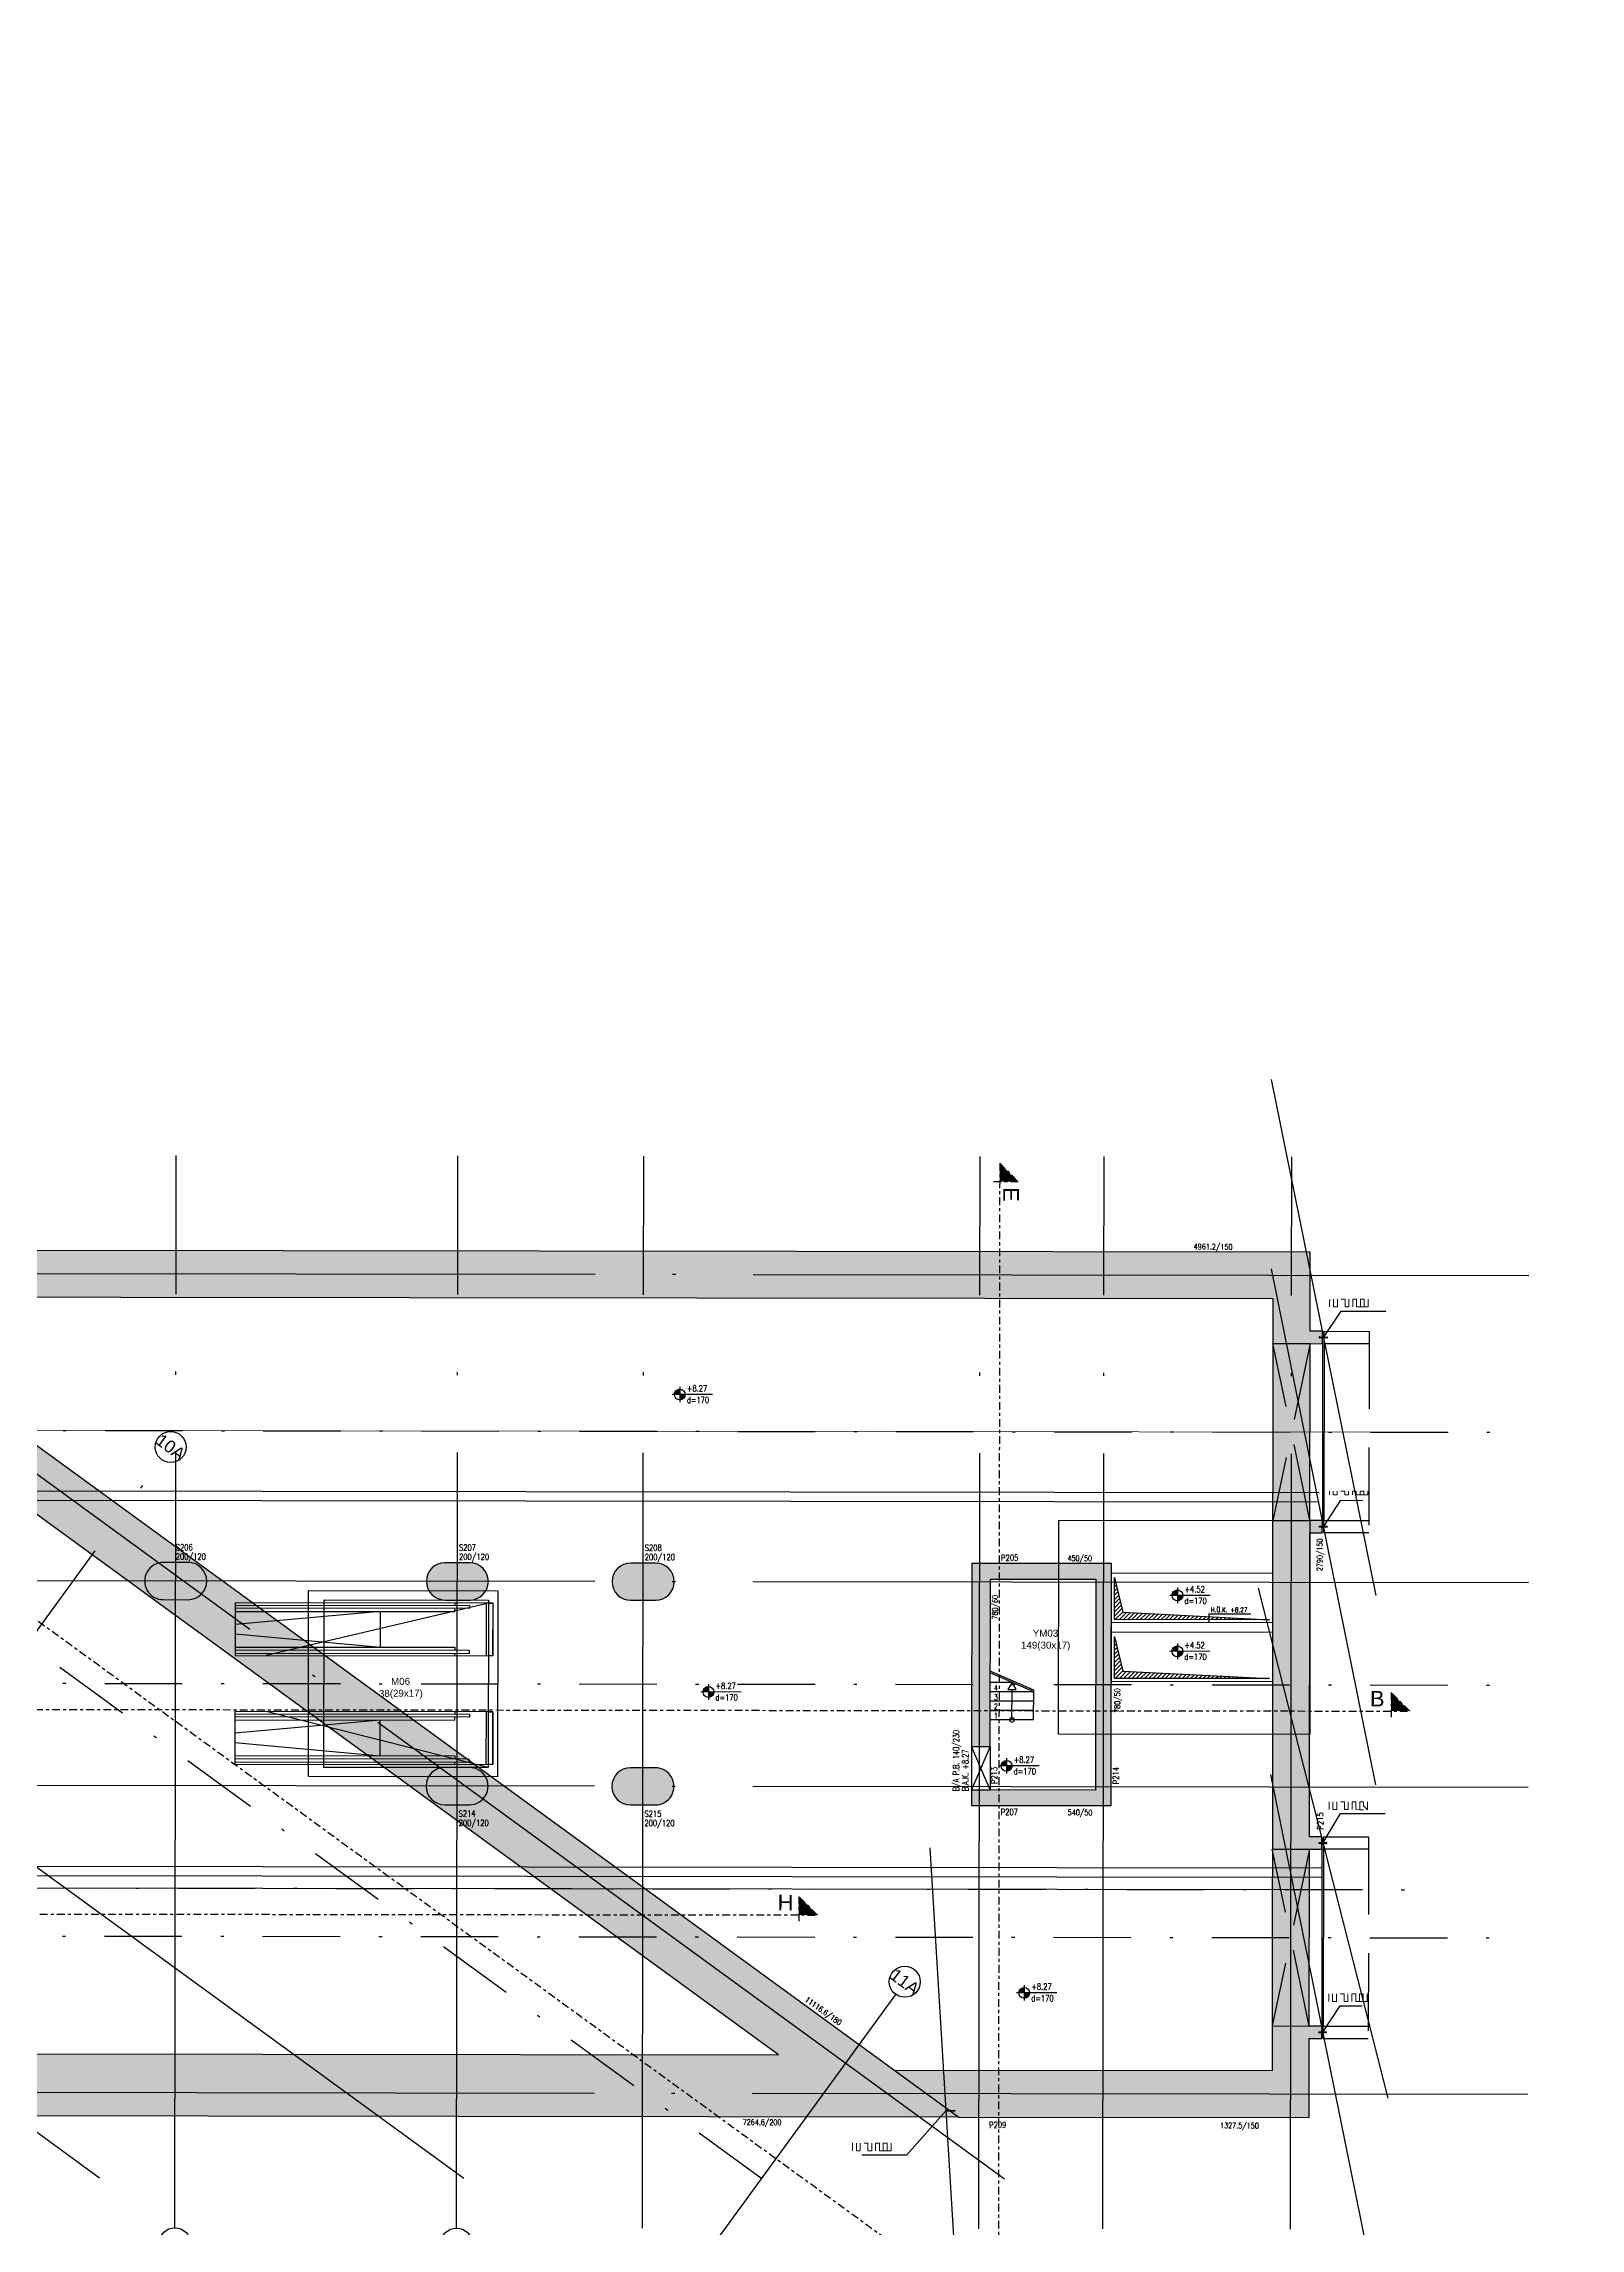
# Model space of a CAD drawing. Header units: millimetres. Extents: x 400382 to 401267, y 4543945 to 4544126.
# Drawn here: x 400776.3 to 400825.8, y 4544004.2 to 4544074.7 of the extents above; entities that cross this region are included whole.
import ezdxf
from ezdxf.enums import TextEntityAlignment as Align

# ---------------------------------------------------------------- set-up
doc = ezdxf.new("R2010")
doc.units = ezdxf.units.MM
for name, pattern in [('AKS', [3, 2.5, -0.25, 0, -0.25]), ('CENTER', [2, 1.25, -0.25, 0.25, -0.25]), ('CIZGI', [0.4, 0.25, -0.15]), ('CONTINU', [0]), ('DASHDOT2', [0.5, 0.25, -0.125, 0, -0.125]), ('HIDDEN', [0.375, 0.25, -0.125]), ('UUC-ST-KAL-I05-101-U-000$0$ACAD_ISO05W100', [33, 24, -3, 0, -3, 0, -3])]:
    doc.linetypes.add(name, pattern=pattern)
doc.layers.add('A-DETL', color=90, linetype='Continuous', lineweight=15)
for name, color, linetype in [('aks prota', 2, 'AKS'), ('boşluk prota', 2, 'Continuous'), ('boşluk taraması prota', 252, 'Continuous'), ('caks prota', 4, 'Continuous'), ('kesit tarama prota', 252, 'Continuous'), ('kiriş prota', 6, 'Continuous'), ('kolon prota', 1, 'Continuous'), ('kolon tarama prota', 252, 'Continuous'), ('lkolon prota', 4, 'Continuous'), ('lperde prota', 4, 'Continuous'), ('merdiven prota', 2, 'Continuous'), ('metraj prota', 2, 'Continuous'), ('not prota', 2, 'Continuous'), ('not çizgisi prota', 4, 'Continuous'), ('perde prota', 1, 'Continuous'), ('PRT-AL-TUNEL_EKSENI', 14, 'DASHDOT2'), ('PRT-MI-ad_dim', 8, 'Continuous'), ('prt-s-taxis', 7, 'Continuous'), ('skesit prota', 7, 'Continuous'), ('st-s_level (kot)', 6, 'Continuous'), ('st-s_levelmark (kot işareti)', 4, 'Continuous'), ('st_s_not çizgisi', 4, 'CIZGI'), ('st_s_su tutucu', 2, 'Continuous'), ('st_s_ölçü', 4, 'Continuous'), ('taks prota', 7, 'Continuous'), ('temel prota', 6, 'Continuous'), ('tkesit prota', 7, 'Continuous'), ('tkolon prota', 6, 'Continuous'), ('tnot prota', 4, 'Continuous'), ('tperde prota', 6, 'Continuous'), ('UUC-ST-KAL-I05-101-U-000$0$st_s_su tutucu', 2, 'Continuous')]:
    doc.layers.add(name, color=color, linetype=linetype)
doc.styles.add('Arial', font='Arial.ttf')
doc.styles.add('OLCU', font='romanstw.shx')
doc.styles.add('PRT-MI-a_Arial', font='Arial.ttf', dxfattribs={"height": 30})
doc.styles.add('TAKS', font='Arial Unicode.ttf')
doc.styles.add('tkolon', font='romanstw.shx')
doc.styles.add('TNOT', font='romanstw.shx', dxfattribs={"width": 0.8, "height": 250})
doc.dimstyles.new('1-50', dxfattribs={"dimtxt": 10, "dimasz": 4, "dimexe": 4, "dimexo": 8, "dimgap": 4, "dimtad": 1, "dimdec": 1, "dimrnd": 0.05, "dimzin": 9, "dimdsep": 46, "dimtxsty": 'OLCU', "dimblk1": 'OBLIQUE', "dimblk2": 'OBLIQUE', "dimsah": 1, "dimcen": 2, "dimdle": 4, "dimclrd": 4, "dimclre": 4, "dimclrt": 3, "dimadec": 1, "dimazin": 0, "dimtfac": 1, "dimtdec": 1, "dimtix": 1, "dimtmove": 2, "dimatfit": 3, "dimldrblk": 'OBLIQUE', "dimfxl": 1, "dimtvp": 1, "dimtolj": 1, "dimtzin": 1, "dimarcsym": 0})

# ---------------------------------------------------------------- blocks, each defined once
blk = doc.blocks.new('_Oblique')
at = {"layer": 'st_s_ölçü', "lineweight": -2}
blk.add_line((-0.5, -0.5), (0.5, 0.5), dxfattribs=at)
blk = doc.blocks.new('A$C5FA63770')
at = {"color": 253}
blk.add_lwpolyline([(-574.4, 268.9), (-574.4, 98.9)], dxfattribs=at)
at = {"layer": 'st_s_ölçü', "color": 252, "ltscale": 0.1}
blk.add_line((236, 98.9), (236, 268.9), dxfattribs=at)
for points in [[(-574.4, 98.9), (257, 98.9), (257, 268.9), (-574.4, 268.9)], [(-574.4, 261.4), (181.3, 261.4), (181.3, 251.7), (-574.4, 251.7)], [(-574.4, 241.4), (134.3, 241.4), (134.3, 251.7)], [(-574.4, 168.9), (-105.9, 126.4), (-105.9, 241.4), (-574.4, 198.9)], [(134.3, 268.9), (134.3, 261.4)], [(-574.4, 126.4), (134.3, 126.4), (134.3, 116.2)], [(-574.4, 106.4), (181.3, 106.4), (181.3, 116.2), (-574.4, 116.2)], [(134.3, 98.9), (134.3, 106.4)]]:
    blk.add_lwpolyline(points, dxfattribs=at)
blk = doc.blocks.new('Stair_Anotation')
at = {"color": 0, "style": 'PRT-MI-a_Arial'}
blk.add_attdef('M.ADI', text='', height=0.2, dxfattribs=at).set_placement((0, 0), align=Align.BOTTOM_CENTER)
blk.add_attdef('BAS.SAYI-(EN-RIHT)', text='', height=0.2, dxfattribs=at).set_placement((0, -0.08), align=Align.TOP_CENTER)
blk = doc.blocks.new('PLAN_KOT')
at = {"layer": 'st-s_levelmark (kot işareti)'}
h = blk.add_hatch(color=256, dxfattribs=at)
h.paths.add_polyline_path([(0, 17.5, 0.414214), (-17.5, 0), (0, 0)])
h.paths.add_polyline_path([(17.5, 0), (0, 0), (0, -17.5, 0.414214)])
for p, q in [((105, 0), (-25, 0)), ((0, 25), (0, -25))]:
    blk.add_line(p, q, dxfattribs=at)
blk.add_circle((0, 0), 17.5, dxfattribs=at)
at = {"layer": 'st-s_level (kot)', "color": 6, "style": 'OLCU', "width": 0.8}
for tag, p in [('KOT', (22.7, 9.8)), ('DÖŞEME_KALINLIĞI', (22.7, -27.6))]:
    blk.add_attdef(tag, p, '', height=20, dxfattribs=at)
blk = doc.blocks.new('*U94')
at = {"layer": 'metraj prota', "color": 4}
blk.add_lwpolyline([(-120, 0), (-97.5, 13), (-97.5, -13)], close=True, dxfattribs=at)
blk.add_lwpolyline([(0, 0), (-97.5, 0)], dxfattribs=at)
blk.add_circle((0, 0), 7.5, dxfattribs=at)
blk = doc.blocks.new('D')
at = {"layer": 'st_s_su tutucu', "linetype": 'CONTINU', "ltscale": 0.2}
for p, q in [((-39988, 52508), (-39993, 52508)), ((-39993, 52508), (-39993, 52507)), ((-39993, 52507), (-39991, 52506)), ((-39993, 52449), (-39991, 52450)), ((-39993, 52448), (-39993, 52449)), ((-39988, 52448), (-39993, 52448)), ((-39991, 52499), (-39992, 52499)), ((-39992, 52499), (-39992, 52498)), ((-39992, 52498), (-39991, 52498)), ((-39991, 52489), (-39992, 52489)), ((-39992, 52489), (-39992, 52488)), ((-39992, 52488), (-39991, 52488)), ((-39991, 52479), (-39992, 52479)), ((-39992, 52479), (-39992, 52478)), ((-39992, 52478), (-39991, 52478)), ((-39992, 52468), (-39992, 52469)), ((-39992, 52469), (-39991, 52469)), ((-39991, 52468), (-39992, 52468)), ((-39992, 52458), (-39992, 52459)), ((-39992, 52459), (-39991, 52459)), ((-39991, 52458), (-39992, 52458)), ((-39991, 52506), (-39991, 52499)), ((-39991, 52498), (-39991, 52489)), ((-39991, 52488), (-39991, 52479)), ((-39991, 52469), (-39991, 52478)), ((-39991, 52459), (-39991, 52468)), ((-39991, 52450), (-39991, 52458)), ((-39990, 52506), (-39988, 52507)), ((-39990, 52499), (-39990, 52506)), ((-39989, 52499), (-39990, 52499)), ((-39990, 52489), (-39990, 52498)), ((-39990, 52498), (-39989, 52498)), ((-39989, 52489), (-39990, 52489)), ((-39990, 52479), (-39990, 52488)), ((-39990, 52488), (-39989, 52488)), ((-39989, 52479), (-39990, 52479)), ((-39990, 52478), (-39989, 52478)), ((-39990, 52478), (-39990, 52469)), ((-39990, 52469), (-39989, 52469)), ((-39989, 52468), (-39990, 52468)), ((-39990, 52468), (-39990, 52459)), ((-39990, 52459), (-39989, 52459)), ((-39989, 52458), (-39990, 52458)), ((-39990, 52458), (-39990, 52450)), ((-39990, 52450), (-39988, 52449)), ((-39989, 52498), (-39989, 52499)), ((-39989, 52488), (-39989, 52489)), ((-39989, 52478), (-39989, 52479)), ((-39989, 52469), (-39989, 52468)), ((-39989, 52459), (-39989, 52458)), ((-39988, 52507), (-39988, 52508)), ((-39988, 52449), (-39988, 52448))]:
    blk.add_line(p, q, dxfattribs=at)

msp = doc.modelspace()

# ---------------------------------------------------------------- hatches: boundary and pattern name
at = {"layer": 'boşluk taraması prota', "ltscale": 2}
h = msp.add_hatch(dxfattribs=at)
h.set_pattern_fill('ANSI31', color=256, scale=0.03, angle=-0.07155, style=0)
h.set_pattern_definition([(44.928447, (400108.06446, 4543613.46346), (-0.067268262, 0.067436487), [])])
h.paths.add_polyline_path([(400810.809, 4544025.227), (400811.074, 4544024.114), (400815.805, 4544023.871), (400810.807, 4544023.877)])
h = msp.add_hatch(dxfattribs=at)
h.set_pattern_fill('ANSI31', color=256, scale=0.03, angle=-0.07155, style=0)
h.set_pattern_definition([(44.928447, (400108.06225, 4543611.56231), (-0.067268262, 0.067436487), [])])
h.paths.add_polyline_path([(400810.807, 4544023.326), (400811.071, 4544022.213), (400815.802, 4544021.97), (400810.805, 4544021.976)])
at = {"layer": 'kesit tarama prota'}
h = msp.add_hatch(color=256, dxfattribs=at)
h.dxf.hatch_style = 1
h.paths.add_polyline_path([(400807.705, 4544037.988), (400807.106, 4544038.589), (400807.105, 4544037.989)])
h = msp.add_hatch(color=256, dxfattribs=at)
h.dxf.hatch_style = 1
h.paths.add_polyline_path([(400819.726, 4544021.524), (400820.326, 4544020.923), (400819.726, 4544020.924)])
h = msp.add_hatch(color=256, dxfattribs=at)
h.dxf.hatch_style = 1
h.paths.add_polyline_path([(400800.629, 4544014.95), (400801.228, 4544014.35), (400800.628, 4544014.35)])
at = {"layer": 'kolon tarama prota'}
h = msp.add_hatch(color=256, dxfattribs=at)
h.dxf.hatch_style = 1
h.paths.add_polyline_path([(400803.726, 4544009.337), (400715.935, 4544073.289), (400690.793, 4544038.775), (400692.005, 4544037.892), (400705.84, 4544027.816), (400705.83, 4544017.509), (400720.005, 4544017.492), (400733.143, 4544007.925), (400805.789, 4544007.834)])
h.paths.add_polyline_path([(400733.455, 4544009.925), (400720.73, 4544019.191), (400707.529, 4544019.207), (400707.541, 4544028.804), (400693.469, 4544039.052), (400716.491, 4544070.657), (400799.976, 4544009.842)], flags=16)
h.paths.add_polyline_path([(400750.001, 4544017.954), (400750.002, 4544019.204), (400747.902, 4544019.207), (400747.901, 4544017.957), (400746.431, 4544017.959), (400746.441, 4544025.759), (400750.65, 4544025.753), (400750.648, 4544024.503), (400752.748, 4544024.501), (400752.749, 4544025.751), (400762.305, 4544025.739), (400762.304, 4544024.489), (400764.04, 4544024.487), (400764.031, 4544017.937), (400761.74, 4544017.94), (400761.741, 4544019.19), (400759.641, 4544019.192), (400759.64, 4544017.942)], flags=0)
h.paths.add_polyline_path([(400750.301, 4544018.254), (400750.303, 4544019.504), (400747.603, 4544019.507), (400747.601, 4544018.257), (400746.732, 4544018.258), (400746.741, 4544025.458), (400750.349, 4544025.454), (400750.348, 4544024.204), (400753.048, 4544024.2), (400753.05, 4544025.45), (400762.006, 4544025.439), (400762.004, 4544024.189), (400763.739, 4544024.187), (400763.732, 4544018.237), (400762.04, 4544018.239), (400762.042, 4544019.489), (400759.342, 4544019.493), (400759.34, 4544018.243)], flags=0)
h.paths.add_polyline_path([(400728.481, 4544057.222), (400728.238, 4544057.398), (400729.416, 4544059.015), (400729.658, 4544058.838)], flags=0)
h = msp.add_hatch(color=256, dxfattribs=at)
h.dxf.hatch_style = 1
h.paths.add_polyline_path([(400769.485, 4544034.28), (400815.917, 4544034.222), (400815.886, 4544009.322), (400803.726, 4544009.337), (400805.789, 4544007.834), (400817.084, 4544007.82), (400817.088, 4544010.37), (400817.488, 4544010.37), (400817.488, 4544010.77), (400817.088, 4544010.77), (400817.095, 4544016.47), (400817.495, 4544016.47), (400817.496, 4544016.87), (400817.096, 4544016.87), (400817.108, 4544026.67), (400817.508, 4544026.67), (400817.509, 4544027.07), (400817.109, 4544027.071), (400817.116, 4544032.771), (400817.516, 4544032.77), (400817.516, 4544033.17), (400817.116, 4544033.171), (400817.119, 4544035.721), (400767.423, 4544035.783)])
h = msp.add_hatch(color=256, dxfattribs=at)
h.dxf.hatch_style = 1
edge = h.paths.add_edge_path()
edge.add_arc((400780.141, 4544025.117), 0.6, 89.92845, 269.92845)
edge.add_line((400780.14, 4544024.517), (400780.94, 4544024.516))
edge.add_arc((400780.941, 4544025.116), 0.6, 269.92845, 449.92845)
edge.add_line((400780.942, 4544025.716), (400780.142, 4544025.717))
h = msp.add_hatch(color=256, dxfattribs=at)
h.dxf.hatch_style = 1
edge = h.paths.add_edge_path()
edge.add_arc((400789.221, 4544025.105), 0.6, 89.92845, 269.92845)
edge.add_line((400789.22, 4544024.505), (400790.02, 4544024.504))
edge.add_arc((400790.021, 4544025.104), 0.6, 269.92845, 449.92845)
edge.add_line((400790.022, 4544025.704), (400789.222, 4544025.705))
h = msp.add_hatch(color=256, dxfattribs=at)
h.dxf.hatch_style = 1
edge = h.paths.add_edge_path()
edge.add_arc((400795.211, 4544025.098), 0.6, 89.92845, 269.92845)
edge.add_line((400795.21, 4544024.498), (400796.01, 4544024.497))
edge.add_arc((400796.011, 4544025.097), 0.6, 269.92845, 449.92845)
edge.add_line((400796.012, 4544025.697), (400795.212, 4544025.698))
h = msp.add_hatch(color=256, dxfattribs=at)
h.dxf.hatch_style = 1
h.paths.add_polyline_path([(400810.709, 4544025.678), (400806.209, 4544025.684), (400806.202, 4544019.784), (400806.802, 4544019.784), (400806.809, 4544025.183), (400810.209, 4544025.179), (400810.2, 4544018.379), (400806.2, 4544018.384), (400806.2, 4544017.884), (400810.7, 4544017.878)])
h = msp.add_hatch(color=256, dxfattribs=at)
h.dxf.hatch_style = 1
edge = h.paths.add_edge_path()
edge.add_arc((400789.213, 4544018.505), 0.6, 89.92845, 269.92845)
edge.add_line((400789.212, 4544017.905), (400790.012, 4544017.904))
edge.add_arc((400790.013, 4544018.504), 0.6, 269.92845, 449.92845)
edge.add_line((400790.013, 4544019.104), (400789.213, 4544019.105))
h = msp.add_hatch(color=256, dxfattribs=at)
h.dxf.hatch_style = 1
edge = h.paths.add_edge_path()
edge.add_arc((400795.203, 4544018.498), 0.6, 89.92845, 269.92845)
edge.add_line((400795.202, 4544017.898), (400796.002, 4544017.897))
edge.add_arc((400796.003, 4544018.497), 0.6, 269.92845, 449.92845)
edge.add_line((400796.003, 4544019.097), (400795.203, 4544019.098))

# ---------------------------------------------------------------- linework, layer by layer
at = {"layer": 'A-DETL', "color": 1, "lineweight": 5}
msp.add_lwpolyline([(400664.532, 4544030.111), (400820.256, 4544029.917)], dxfattribs=at)
at = {"layer": 'aks prota', "ltscale": 10}
for p, q in [((400807.263, 4544005.833), (400712.748, 4544074.683)), ((400789.825, 4544005.854), (400706.713, 4544066.398)), ((400778.086, 4544005.869), (400702.65, 4544060.82)), ((400780.515, 4544004.268), (400780.558, 4544038.837)), ((400789.595, 4544004.257), (400789.638, 4544038.826)), ((400795.585, 4544004.249), (400795.628, 4544038.819)), ((400806.43, 4544004.236), (400806.473, 4544038.81)), ((400810.43, 4544004.231), (400810.473, 4544038.805)), ((400816.48, 4544004.223), (400816.523, 4544038.798)), ((400824.162, 4544034.962), (400660.968, 4544035.166)), ((400763.226, 4544005.888), (400780.086, 4544029.032)), ((400824.15, 4544025.062), (400660.956, 4544025.265)), ((400824.142, 4544018.462), (400660.948, 4544018.665)), ((400796.098, 4544001.284), (400803.753, 4544011.792)), ((400824.129, 4544008.562), (400660.935, 4544008.765))]:
    msp.add_line(p, q, dxfattribs=at)
at = {"layer": 'boşluk prota', "ltscale": 0.05}
for points in [[(400810.809, 4544025.227), (400811.074, 4544024.114), (400815.805, 4544023.871), (400810.807, 4544023.877)], [(400810.807, 4544023.326), (400811.071, 4544022.213), (400815.802, 4544021.97), (400810.805, 4544021.976)]]:
    msp.add_lwpolyline(points, close=True, dxfattribs=at)
at = {"layer": 'caks prota', "ltscale": 0.05}
for centre in [(400780.378, 4544029.438), (400804.045, 4544012.198), (400780.514, 4544003.768), (400789.594, 4544003.757)]:
    msp.add_circle(centre, 0.5, dxfattribs=at)
at = {"layer": 'kiriş prota'}
msp.add_line((400665.993, 4544015.359), (400817.494, 4544015.17), dxfattribs=at)
for points in [[(400817.516, 4544032.77), (400817.509, 4544027.07)], [(400808.2, 4544020.642), (400808.202, 4544021.596)], [(400817.495, 4544016.47), (400817.488, 4544010.77)]]:
    msp.add_lwpolyline(points, dxfattribs=at)
at = {"layer": 'kolon prota', "color": 1}
for points in [[(400780.142, 4544025.717, 1), (400780.14, 4544024.517), (400780.94, 4544024.516, 1), (400780.942, 4544025.716)], [(400789.222, 4544025.705, 1), (400789.22, 4544024.505), (400790.02, 4544024.504, 1), (400790.022, 4544025.704)], [(400795.212, 4544025.698, 1), (400795.21, 4544024.498), (400796.01, 4544024.497, 1), (400796.012, 4544025.697)], [(400789.213, 4544019.105, 1), (400789.212, 4544017.905), (400790.012, 4544017.904, 1), (400790.013, 4544019.104)], [(400795.203, 4544019.098, 1), (400795.202, 4544017.898), (400796.002, 4544017.897, 1), (400796.003, 4544019.097)]]:
    msp.add_lwpolyline(points, format="xyb", close=True, dxfattribs=at)
at = {"layer": 'kolon tarama prota'}
for points in [[(400819.016, 4544032.768), (400817.566, 4544032.77), (400817.566, 4544033.17), (400819.016, 4544033.168)], [(400817.566, 4544032.77), (400817.559, 4544027.07)], [(400819.008, 4544026.668), (400817.558, 4544026.67), (400817.559, 4544027.07), (400819.009, 4544027.068)], [(400817.545, 4544016.47), (400817.538, 4544010.77)], [(400818.995, 4544016.468), (400817.545, 4544016.47), (400817.546, 4544016.87), (400818.996, 4544016.868)], [(400817.538, 4544010.37), (400817.538, 4544010.77), (400818.988, 4544010.768)], [(400817.538, 4544010.37), (400818.988, 4544010.368)]]:
    msp.add_lwpolyline(points, dxfattribs=at)
at = {"layer": 'kolon tarama prota', "linetype": 'HIDDEN', "ltscale": 10}
for points in [[(400819.016, 4544033.168), (400819.008, 4544026.668)], [(400818.996, 4544016.868), (400818.988, 4544010.368)]]:
    msp.add_lwpolyline(points, dxfattribs=at)
at = {"layer": 'merdiven prota', "linetype": 'HIDDEN', "ltscale": 10}
for p, q in [((400807.524, 4544021.842), (400806.805, 4544021.843)), ((400808.202, 4544021.542), (400806.804, 4544021.543)), ((400808.201, 4544021.242), (400806.804, 4544021.243)), ((400808.2, 4544020.642), (400806.803, 4544020.643)), ((400808.201, 4544020.942), (400806.804, 4544020.943))]:
    msp.add_line(p, q, dxfattribs=at)
for points in [[(400815.916, 4544032.772), (400817.116, 4544032.771), (400815.909, 4544027.072), (400817.109, 4544027.071), (400815.916, 4544032.772)], [(400790.625, 4544024.404), (400790.77, 4544024.403), (400790.768, 4544022.704), (400790.623, 4544022.704)], [(400808.202, 4544021.596), (400806.802, 4544022.217)], [(400808.202, 4544021.542), (400806.802, 4544022.162)], [(400790.621, 4544020.904), (400790.766, 4544020.903), (400790.764, 4544019.203), (400790.618, 4544019.204)], [(400806.199, 4544019.784), (400806.802, 4544019.784), (400806.2, 4544018.384), (400806.8, 4544018.385), (400806.199, 4544019.784)], [(400815.895, 4544016.472), (400817.095, 4544016.47), (400815.888, 4544010.772), (400817.088, 4544010.77), (400815.895, 4544016.472)]]:
    msp.add_lwpolyline(points, dxfattribs=at)
at = {"layer": 'not prota', "ltscale": 0.1}
msp.add_lwpolyline([(400813.86, 4544023.773), (400813.86, 4544024.064), (400815.205, 4544024.062)], dxfattribs=at)
at = {"layer": 'perde prota'}
for points in [[(400705.83, 4544017.509), (400705.84, 4544027.816), (400690.793, 4544038.775), (400715.935, 4544073.289), (400805.789, 4544007.834), (400733.143, 4544007.925), (400720.005, 4544017.492), (400705.83, 4544017.509)], [(400720.73, 4544019.191), (400733.455, 4544009.925), (400799.976, 4544009.842), (400716.491, 4544070.657), (400693.469, 4544039.052), (400707.541, 4544028.804), (400707.529, 4544019.207), (400720.73, 4544019.191)], [(400806.802, 4544019.784), (400806.809, 4544025.183), (400810.209, 4544025.179), (400810.2, 4544018.379), (400806.2, 4544018.384), (400806.2, 4544017.884), (400810.7, 4544017.878), (400810.709, 4544025.678), (400806.209, 4544025.684), (400806.202, 4544019.784), (400806.802, 4544019.784)], [(400806.199, 4544019.784), (400806.2, 4544018.384)], [(400806.802, 4544019.784), (400806.8, 4544018.385)]]:
    msp.add_lwpolyline(points, dxfattribs=at)
msp.add_lwpolyline([(400769.485, 4544034.28), (400815.917, 4544034.222), (400815.886, 4544009.322), (400803.726, 4544009.337), (400805.789, 4544007.834), (400817.084, 4544007.82), (400817.088, 4544010.37), (400817.488, 4544010.37), (400817.488, 4544010.77), (400817.088, 4544010.77), (400817.095, 4544016.47), (400817.495, 4544016.47), (400817.496, 4544016.87), (400817.096, 4544016.87), (400817.108, 4544026.67), (400817.508, 4544026.67), (400817.509, 4544027.07), (400817.109, 4544027.071), (400817.116, 4544032.771), (400817.516, 4544032.77), (400817.516, 4544033.17), (400817.116, 4544033.171), (400817.119, 4544035.721), (400767.423, 4544035.783)], close=True, dxfattribs=at)
at = {"layer": 'PRT-AL-TUNEL_EKSENI', "ltscale": 10}
for p, q in [((400799.437, 4544005.842), (400710.039, 4544070.964)), ((400660.962, 4544030.116), (400824.156, 4544029.912)), ((400660.952, 4544021.965), (400824.146, 4544021.762)), ((400658.204, 4544015.369), (400821.398, 4544015.165)), ((400660.942, 4544013.815), (400824.136, 4544013.612))]:
    msp.add_line(p, q, dxfattribs=at)
at = {"layer": 'skesit prota', "linetype": 'CENTER', "ltscale": 0.2}
for p, q in [((400807.106, 4544038.589), (400807.705, 4544037.988)), ((400807.705, 4544037.988), (400806.805, 4544037.989)), ((400819.726, 4544021.524), (400819.725, 4544020.624)), ((400820.326, 4544020.923), (400819.726, 4544021.524)), ((400800.629, 4544014.95), (400800.628, 4544014.05)), ((400801.228, 4544014.35), (400800.629, 4544014.95))]:
    msp.add_line(p, q, dxfattribs=at)
for points in [[(400708.982, 4544072.724), (400804.924, 4544002.835)], [(400807.106, 4544038.589), (400807.058, 4544000.134)], [(400657.759, 4544021.126), (400820.326, 4544020.923)], [(400722.262, 4544014.448), (400801.228, 4544014.35)]]:
    msp.add_lwpolyline(points, dxfattribs=at)
at = {"layer": 'st_s_ölçü', "color": 6, "lineweight": 0}
for points in [[(400817.744, 4544034.084), (400817.745, 4544034.208), (400817.744, 4544034.084), (400817.744, 4544033.96)], [(400817.868, 4544034.208), (400817.868, 4544033.96), (400817.992, 4544033.96), (400817.992, 4544034.207)], [(400818.116, 4544034.207), (400818.24, 4544034.207)], [(400818.24, 4544034.207), (400818.239, 4544033.96)], [(400818.24, 4544034.207), (400818.239, 4544033.96), (400818.363, 4544033.959), (400818.363, 4544034.207)], [(400818.487, 4544034.207), (400818.487, 4544033.959)], [(400818.487, 4544034.207), (400818.611, 4544034.207)], [(400818.611, 4544034.207), (400818.611, 4544033.959), (400818.734, 4544033.959), (400818.735, 4544034.207)], [(400818.858, 4544034.083), (400818.858, 4544034.206), (400818.735, 4544034.207), (400818.734, 4544034.083), (400818.734, 4544033.959), (400818.858, 4544033.959)], [(400818.858, 4544034.206), (400818.858, 4544033.959), (400818.982, 4544033.959), (400818.982, 4544034.206)], [(400817.737, 4544028.02), (400817.737, 4544027.896)], [(400817.861, 4544028.02), (400817.86, 4544027.896), (400817.984, 4544027.896), (400817.984, 4544028.019)], [(400818.108, 4544028.019), (400818.232, 4544028.019)], [(400818.232, 4544028.019), (400818.232, 4544027.895)], [(400818.232, 4544028.019), (400818.232, 4544027.895), (400818.355, 4544027.895), (400818.356, 4544028.019)], [(400818.479, 4544028.019), (400818.479, 4544027.895)], [(400818.479, 4544028.019), (400818.603, 4544028.019)], [(400818.603, 4544028.019), (400818.603, 4544027.895), (400818.727, 4544027.895), (400818.727, 4544028.018)], [(400818.851, 4544028.018), (400818.727, 4544028.018), (400818.727, 4544027.895), (400818.851, 4544027.895)], [(400818.851, 4544028.018), (400818.851, 4544027.895), (400818.974, 4544027.894), (400818.974, 4544028.018)], [(400817.724, 4544017.871), (400817.724, 4544017.995), (400817.724, 4544017.871), (400817.724, 4544017.748)], [(400817.848, 4544017.995), (400817.848, 4544017.871), (400817.848, 4544017.747), (400817.972, 4544017.747), (400817.972, 4544017.871), (400817.972, 4544017.995)], [(400818.096, 4544017.995), (400818.219, 4544017.995)], [(400818.219, 4544017.995), (400818.219, 4544017.747)], [(400818.219, 4544017.995), (400818.219, 4544017.871), (400818.219, 4544017.747), (400818.343, 4544017.747), (400818.343, 4544017.871), (400818.343, 4544017.994)], [(400818.467, 4544017.994), (400818.467, 4544017.747)], [(400818.467, 4544017.994), (400818.591, 4544017.994)], [(400818.591, 4544017.994), (400818.59, 4544017.87), (400818.59, 4544017.747), (400818.714, 4544017.746), (400818.714, 4544017.87), (400818.714, 4544017.994)], [(400818.838, 4544017.87), (400818.838, 4544017.994), (400818.714, 4544017.994), (400818.714, 4544017.87), (400818.714, 4544017.746), (400818.838, 4544017.746)], [(400818.838, 4544017.994), (400818.838, 4544017.87), (400818.962, 4544017.746), (400818.962, 4544017.87), (400818.962, 4544017.994)], [(400817.716, 4544011.683), (400817.717, 4544011.807), (400817.716, 4544011.683), (400817.716, 4544011.56)], [(400817.84, 4544011.807), (400817.84, 4544011.559), (400817.964, 4544011.559), (400817.964, 4544011.807)], [(400818.088, 4544011.807), (400818.212, 4544011.806)], [(400818.212, 4544011.806), (400818.211, 4544011.559)], [(400818.212, 4544011.806), (400818.211, 4544011.559), (400818.335, 4544011.559), (400818.335, 4544011.806)], [(400818.459, 4544011.806), (400818.459, 4544011.559)], [(400818.459, 4544011.806), (400818.583, 4544011.806)], [(400818.583, 4544011.806), (400818.583, 4544011.559), (400818.706, 4544011.558), (400818.707, 4544011.806)], [(400818.83, 4544011.682), (400818.83, 4544011.806), (400818.707, 4544011.806), (400818.707, 4544011.682), (400818.706, 4544011.558), (400818.83, 4544011.558)], [(400818.83, 4544011.806), (400818.83, 4544011.558), (400818.954, 4544011.558), (400818.954, 4544011.806)], [(400802.364, 4544006.876), (400802.364, 4544007), (400802.364, 4544006.876), (400802.364, 4544006.752)], [(400802.488, 4544006.999), (400802.488, 4544006.752), (400802.611, 4544006.752), (400802.612, 4544006.999)], [(400802.736, 4544006.999), (400802.859, 4544006.999)], [(400802.859, 4544006.999), (400802.859, 4544006.751)], [(400802.859, 4544006.999), (400802.859, 4544006.751), (400802.983, 4544006.751), (400802.983, 4544006.999)], [(400803.107, 4544006.999), (400803.107, 4544006.751)], [(400803.107, 4544006.999), (400803.231, 4544006.999)], [(400803.231, 4544006.999), (400803.23, 4544006.751), (400803.354, 4544006.751), (400803.354, 4544006.998)], [(400803.478, 4544006.874), (400803.478, 4544006.998), (400803.354, 4544006.998), (400803.354, 4544006.875), (400803.354, 4544006.751), (400803.478, 4544006.751)], [(400803.478, 4544006.998), (400803.478, 4544006.751), (400803.602, 4544006.751), (400803.602, 4544006.998)]]:
    msp.add_lwpolyline(points, dxfattribs=at)
at = {"layer": 'temel prota', "color": 5}
for p, q in [((400666.008, 4544027.859), (400817.409, 4544027.67)), ((400666.009, 4544028.159), (400817.41, 4544027.97)), ((400665.993, 4544015.759), (400817.494, 4544015.57)), ((400665.994, 4544016.059), (400817.495, 4544015.87))]:
    msp.add_line(p, q, dxfattribs=at)
for points in [[(400809.011, 4544027.081), (400817.109, 4544027.071), (400817.1, 4544020.168), (400809.003, 4544020.178)], [(400810.709, 4544025.378), (400815.906, 4544025.372), (400815.902, 4544021.87), (400810.705, 4544021.876)], [(400810.709, 4544025.378), (400815.906, 4544025.372), (400815.904, 4544023.771), (400810.707, 4544023.777)], [(400784.825, 4544024.811), (400790.925, 4544024.803), (400790.918, 4544018.803), (400784.818, 4544018.811)], [(400785.325, 4544024.51), (400790.625, 4544024.504), (400790.618, 4544019.104), (400785.318, 4544019.11)], [(400810.707, 4544023.477), (400815.904, 4544023.471), (400815.902, 4544021.87), (400810.705, 4544021.876)]]:
    msp.add_lwpolyline(points, close=True, dxfattribs=at)
at = {"layer": 'temel prota', "color": 4}
for points in [[(400790.625, 4544024.404), (400783.454, 4544022.712)], [(400790.618, 4544019.104), (400783.452, 4544020.912)]]:
    msp.add_lwpolyline(points, dxfattribs=at)
at = {"layer": 'UUC-ST-KAL-I05-101-U-000$0$st_s_su tutucu', "linetype": 'UUC-ST-KAL-I05-101-U-000$0$ACAD_ISO05W100', "ltscale": 0.05}
for points in [[(400817.56, 4544032.949, -0.57735), (400817.559, 4544032.947), (400817.524, 4544032.947, -0.57735), (400817.522, 4544032.95), (400817.534, 4544032.97, 0.57735), (400817.533, 4544032.973), (400817.487, 4544032.973), (400817.487, 4544032.979), (400817.483, 4544032.979), (400817.483, 4544032.973), (400817.45, 4544032.973), (400817.45, 4544032.979), (400817.446, 4544032.979), (400817.446, 4544032.973), (400817.425, 4544032.973), (400817.416, 4544032.986), (400817.411, 4544032.986), (400817.411, 4544032.955), (400817.416, 4544032.955), (400817.425, 4544032.968), (400817.446, 4544032.968), (400817.446, 4544032.962), (400817.45, 4544032.962), (400817.45, 4544032.968), (400817.483, 4544032.967), (400817.483, 4544032.962), (400817.487, 4544032.962), (400817.487, 4544032.967), (400817.525, 4544032.967, -0.57735), (400817.526, 4544032.965), (400817.515, 4544032.945, 0.57735), (400817.516, 4544032.943), (400817.566, 4544032.943, 0.57735), (400817.568, 4544032.945), (400817.556, 4544032.965, -0.57735), (400817.558, 4544032.967), (400817.596, 4544032.967), (400817.596, 4544032.961), (400817.6, 4544032.961), (400817.6, 4544032.967), (400817.633, 4544032.967), (400817.633, 4544032.961), (400817.637, 4544032.961), (400817.637, 4544032.967), (400817.657, 4544032.967), (400817.666, 4544032.954), (400817.671, 4544032.954), (400817.671, 4544032.985), (400817.666, 4544032.985), (400817.657, 4544032.972), (400817.637, 4544032.972), (400817.637, 4544032.978), (400817.633, 4544032.978), (400817.633, 4544032.972), (400817.6, 4544032.973), (400817.6, 4544032.978), (400817.596, 4544032.978), (400817.596, 4544032.973), (400817.55, 4544032.973, 0.57735), (400817.548, 4544032.97)], [(400817.553, 4544026.849, -0.57735), (400817.551, 4544026.847), (400817.516, 4544026.847, -0.57735), (400817.515, 4544026.849), (400817.526, 4544026.87, 0.57735), (400817.525, 4544026.873), (400817.479, 4544026.873), (400817.479, 4544026.878), (400817.475, 4544026.878), (400817.475, 4544026.873), (400817.442, 4544026.873), (400817.442, 4544026.879), (400817.438, 4544026.879), (400817.438, 4544026.873), (400817.418, 4544026.873), (400817.409, 4544026.886), (400817.404, 4544026.886), (400817.404, 4544026.855), (400817.409, 4544026.855), (400817.418, 4544026.868), (400817.438, 4544026.867), (400817.438, 4544026.862), (400817.442, 4544026.862), (400817.442, 4544026.867), (400817.475, 4544026.867), (400817.475, 4544026.862), (400817.479, 4544026.862), (400817.479, 4544026.867), (400817.517, 4544026.867, -0.57735), (400817.518, 4544026.865), (400817.507, 4544026.845, 0.57735), (400817.509, 4544026.843), (400817.559, 4544026.842, 0.57735), (400817.56, 4544026.845), (400817.549, 4544026.865, -0.57735), (400817.55, 4544026.867), (400817.588, 4544026.867), (400817.588, 4544026.861), (400817.592, 4544026.861), (400817.592, 4544026.867), (400817.625, 4544026.867), (400817.625, 4544026.861), (400817.629, 4544026.861), (400817.629, 4544026.867), (400817.65, 4544026.867), (400817.658, 4544026.854), (400817.664, 4544026.854), (400817.664, 4544026.885), (400817.658, 4544026.885), (400817.65, 4544026.872), (400817.629, 4544026.872), (400817.629, 4544026.878), (400817.625, 4544026.878), (400817.625, 4544026.872), (400817.592, 4544026.872), (400817.592, 4544026.878), (400817.588, 4544026.878), (400817.588, 4544026.872), (400817.542, 4544026.873, 0.57735), (400817.541, 4544026.87)], [(400817.54, 4544016.649, -0.57735), (400817.538, 4544016.647), (400817.503, 4544016.647, -0.57735), (400817.502, 4544016.649), (400817.514, 4544016.67, 0.57735), (400817.512, 4544016.673), (400817.466, 4544016.673), (400817.466, 4544016.678), (400817.462, 4544016.678), (400817.462, 4544016.673), (400817.43, 4544016.673), (400817.43, 4544016.678), (400817.425, 4544016.678), (400817.425, 4544016.673), (400817.405, 4544016.673), (400817.396, 4544016.686), (400817.391, 4544016.686), (400817.391, 4544016.654), (400817.396, 4544016.654), (400817.405, 4544016.667), (400817.425, 4544016.667), (400817.425, 4544016.662), (400817.43, 4544016.662), (400817.43, 4544016.667), (400817.462, 4544016.667), (400817.462, 4544016.662), (400817.466, 4544016.662), (400817.466, 4544016.667), (400817.504, 4544016.667, -0.57735), (400817.506, 4544016.665), (400817.494, 4544016.645, 0.57735), (400817.496, 4544016.642), (400817.546, 4544016.642, 0.57735), (400817.547, 4544016.645), (400817.536, 4544016.665, -0.57735), (400817.538, 4544016.667), (400817.575, 4544016.667), (400817.575, 4544016.661), (400817.58, 4544016.661), (400817.58, 4544016.667), (400817.612, 4544016.667), (400817.612, 4544016.661), (400817.616, 4544016.661), (400817.616, 4544016.667), (400817.637, 4544016.667), (400817.646, 4544016.654), (400817.651, 4544016.654), (400817.651, 4544016.685), (400817.646, 4544016.685), (400817.637, 4544016.672), (400817.616, 4544016.672), (400817.616, 4544016.678), (400817.612, 4544016.678), (400817.612, 4544016.672), (400817.58, 4544016.672), (400817.58, 4544016.678), (400817.575, 4544016.678), (400817.575, 4544016.672), (400817.53, 4544016.672, 0.57735), (400817.528, 4544016.67)], [(400817.532, 4544010.549, -0.57735), (400817.531, 4544010.547), (400817.496, 4544010.547, -0.57735), (400817.494, 4544010.549), (400817.506, 4544010.57, 0.57735), (400817.505, 4544010.572), (400817.459, 4544010.573), (400817.459, 4544010.578), (400817.455, 4544010.578), (400817.455, 4544010.573), (400817.422, 4544010.573), (400817.422, 4544010.578), (400817.418, 4544010.578), (400817.418, 4544010.573), (400817.397, 4544010.573), (400817.389, 4544010.586), (400817.383, 4544010.586), (400817.383, 4544010.554), (400817.388, 4544010.554), (400817.397, 4544010.567), (400817.418, 4544010.567), (400817.418, 4544010.562), (400817.422, 4544010.562), (400817.422, 4544010.567), (400817.455, 4544010.567), (400817.455, 4544010.561), (400817.459, 4544010.561), (400817.459, 4544010.567), (400817.497, 4544010.567, -0.57735), (400817.498, 4544010.565), (400817.487, 4544010.545, 0.57735), (400817.488, 4544010.542), (400817.538, 4544010.542, 0.57735), (400817.54, 4544010.545), (400817.528, 4544010.565, -0.57735), (400817.53, 4544010.567), (400817.568, 4544010.567), (400817.568, 4544010.561), (400817.572, 4544010.561), (400817.572, 4544010.567), (400817.605, 4544010.567), (400817.605, 4544010.561), (400817.609, 4544010.561), (400817.609, 4544010.567), (400817.629, 4544010.567), (400817.638, 4544010.554), (400817.643, 4544010.554), (400817.643, 4544010.585), (400817.638, 4544010.585), (400817.629, 4544010.572), (400817.609, 4544010.572), (400817.609, 4544010.578), (400817.605, 4544010.578), (400817.605, 4544010.572), (400817.572, 4544010.572), (400817.572, 4544010.578), (400817.568, 4544010.578), (400817.568, 4544010.572), (400817.522, 4544010.572, 0.57735), (400817.52, 4544010.57)]]:
    msp.add_lwpolyline(points, format="xyb", close=True, dxfattribs=at)

# ---------------------------------------------------------------- block references
at = {"xscale": 0.01000007514198309, "yscale": 0.01000007514198309, "zscale": 0.01000007514198309, "rotation": 359.9284467263661}
for p in [(400788.197, 4544021.718), (400788.192, 4544018.217)]:
    msp.add_blockref('A$C5FA63770', p, dxfattribs=at)
at = {"layer": 'PRT-MI-ad_dim', "xscale": -0.01000007514198309, "yscale": 0.01000007514198309, "zscale": 0.01000007514198309, "rotation": 89.9284458930931}
msp.add_blockref('*U94', (400807.502, 4544020.642), dxfattribs=at)
at = {"layer": 'prt-s-taxis'}
ref = msp.add_blockref('Stair_Anotation', (400808.591, 4544023.253), dxfattribs=dict(at, xscale=-1.125008453473098, yscale=1.125008453473098, zscale=1.125008453473098, rotation=359.9284466917231))
ref.add_attrib('M.ADI', 'YM03', dxfattribs={"layer": '0', "color": 0, "height": 0.225, "rotation": 359.92845, "style": 'PRT-MI-a_Arial'}).set_placement((400808.582, 4544023.254), align=Align.BOTTOM_CENTER)
ref.add_attrib('BAS.SAYI-(EN-RIHT)', '149(30x17)', dxfattribs={"layer": '0', "color": 0, "height": 0.225, "rotation": 359.92845, "style": 'PRT-MI-a_Arial'}).set_placement((400808.589, 4544023.163), align=Align.TOP_CENTER)
ref = msp.add_blockref('Stair_Anotation', (400787.8, 4544021.702), dxfattribs=dict(at, xscale=-1.125008453473098, yscale=1.125008453473098, zscale=1.125008453473098, rotation=0.477409980823058))
ref.add_attrib('M.ADI', 'M06', dxfattribs={"layer": '0', "color": 0, "height": 0.225, "rotation": 0.47741, "style": 'PRT-MI-a_Arial'}).set_placement((400787.791, 4544021.702), align=Align.BOTTOM_CENTER)
ref.add_attrib('BAS.SAYI-(EN-RIHT)', '38(29x17)', dxfattribs={"layer": '0', "color": 0, "height": 0.225, "rotation": 0.47741, "style": 'PRT-MI-a_Arial'}).set_placement((400787.799, 4544021.612), align=Align.TOP_CENTER)
at = {"layer": 'st-s_level (kot)', "linetype": 'CONTINU', "ltscale": 0.1, "xscale": 0.01000007514198309, "yscale": 0.01000007514198309, "zscale": 0.01000007514198309, "rotation": 359.9284467263661}
for p, values in [((400796.793, 4544031.13), {'KOT': '+8.27', 'DÖŞEME_KALINLIĞI': 'd=170'}), ((400812.837, 4544024.655), {'KOT': '+4.52', 'DÖŞEME_KALINLIĞI': 'd=170'}), ((400812.834, 4544022.851), {'KOT': '+4.52', 'DÖŞEME_KALINLIĞI': 'd=170'}), ((400797.716, 4544021.541), {'KOT': '+8.27', 'DÖŞEME_KALINLIĞI': 'd=170'}), ((400807.33, 4544019.158), {'KOT': '+8.27', 'DÖŞEME_KALINLIĞI': 'd=170'}), ((400807.898, 4544011.84), {'KOT': '+8.27', 'DÖŞEME_KALINLIĞI': 'd=170'})]:
    msp.add_blockref('PLAN_KOT', p, dxfattribs=at).add_auto_attribs(values)
at = {"layer": 'st_s_ölçü', "xscale": 0.005000037570991544, "yscale": 0.005000037570991544, "zscale": 0.005000037570991544, "rotation": 269.9284467263661}
msp.add_blockref('D', (400542.881, 4543808.412), dxfattribs=at)

# ---------------------------------------------------------------- texts
at = {"layer": 'lkolon prota', "style": 'tkolon', "width": 0.8}
for p in [(400780.54, 4544025.807), (400789.672, 4544025.798), (400795.662, 4544025.79), (400789.661, 4544017.221), (400795.651, 4544017.214)]:
    msp.add_text('200/120', height=0.2, rotation=359.92845, dxfattribs=at).set_placement(p)
at = {"layer": 'lperde prota', "style": 'tkolon', "width": 0.8}
for s, rotation, p in [('4961.2/150', 359.56796, (400813.361, 4544035.9)), ('2790/150', 89.56796, (400817.418, 4544025.435)), ('450/50', 359.56796, (400809.29, 4544025.855)), ('780/60', 89.56796, (400806.949, 4544023.875)), ('780/50', 89.56796, (400810.895, 4544020.865)), ('540/50', 359.56796, (400809.299, 4544017.659)), ('11116.6/180', 324.39774, (400800.861, 4544011.659)), ('7264.6/200', 359.56796, (400798.819, 4544007.673)), ('1327.5/150', 359.56796, (400814.211, 4544007.566))]:
    msp.add_text(s, height=0.18, rotation=rotation, dxfattribs=at).set_placement(p, align=Align.MIDDLE_LEFT)
at = {"layer": 'st_s_not çizgisi', "ltscale": 0.05, "style": 'tkolon', "width": 0.8}
for s, p in [('3', (400806.919, 4544021.374)), ('2', (400806.919, 4544021.074)), ('4', (400806.919, 4544021.674)), ('1', (400806.918, 4544020.774))]:
    msp.add_text(s, height=0.18, rotation=359.92845, dxfattribs=at).set_placement(p, align=Align.MIDDLE_LEFT)
at = {"layer": 'taks prota', "style": 'TAKS'}
for s, p in [('10A', (400780.378, 4544029.438)), ('11A', (400804.045, 4544012.198))]:
    msp.add_text(s, height=0.4, rotation=323.43361, dxfattribs=at).set_placement(p, align=Align.MIDDLE_CENTER)
at = {"layer": 'tkesit prota', "style": 'Arial'}
for s, rotation, p in [('E', 269.92845, (400807.224, 4544037.812)), ('B', 359.92845, (400819.046, 4544021.075)), ('H', 359.92845, (400799.949, 4544014.501))]:
    msp.add_text(s, height=0.5, rotation=rotation, dxfattribs=at).set_placement(p)
at = {"layer": 'tkolon prota', "style": 'tkolon', "width": 0.8}
for s, p in [('S206', (400780.541, 4544026.107)), ('S207', (400789.672, 4544026.098)), ('S208', (400795.662, 4544026.09)), ('S214', (400789.661, 4544017.521)), ('S215', (400795.651, 4544017.514))]:
    msp.add_text(s, height=0.2, rotation=359.92845, dxfattribs=at).set_placement(p)
at = {"layer": 'tnot prota', "style": 'TNOT'}
for s, height, rotation, width, p in [('H.Ü.K. +8.27', 0.15, 359.92845, 0.8, (400813.908, 4544024.187)), ('B/A P.B. 140/230', 0.2, 89.92845, 0.7, (400805.7, 4544018.339)), ('B.A.K. +8.27', 0.2, 89.92845, 0.7, (400806, 4544018.339))]:
    msp.add_text(s, height=height, rotation=rotation, dxfattribs=dict(at, width=width)).set_placement(p, align=Align.MIDDLE_LEFT)
at = {"layer": 'tperde prota', "style": 'tkolon', "width": 0.8}
for s, rotation, p in [('P205', 0.39774, (400807.152, 4544025.865)), ('P213', 90.39774, (400806.931, 4544018.57)), ('P214', 90.39774, (400810.852, 4544018.565)), ('P207', 0.39774, (400807.14, 4544017.669)), ('P215', 90.39774, (400817.442, 4544017.103)), ('P209', 0.39774, (400806.766, 4544007.582))]:
    msp.add_text(s, height=0.2, rotation=rotation, dxfattribs=at).set_placement(p, align=Align.MIDDLE_LEFT)

# ---------------------------------------------------------------- leaders
at = {"layer": 'not çizgisi prota'}
for points in [[(400817.55, 4544032.969), (400818.114, 4544033.82), (400819.553, 4544033.818)], [(400817.542, 4544026.869), (400818.107, 4544027.72), (400818.813, 4544027.719)], [(400817.529, 4544016.669), (400818.094, 4544017.62), (400819.532, 4544017.618)], [(400817.522, 4544010.569), (400818.086, 4544011.42), (400818.792, 4544011.419)], [(400805.378, 4544008.049), (400804.098, 4544006.603), (400802.66, 4544006.605)], [(400816.836, 4543995.67), (400817.395, 4543996.819), (400818.833, 4543996.819)]]:
    msp.add_leader(points, dimstyle='1-50', override={"dimasz": 12, "dimgap": 4, "dimtad": 0}, dxfattribs=at)

doc.saveas('drawing.dxf')
